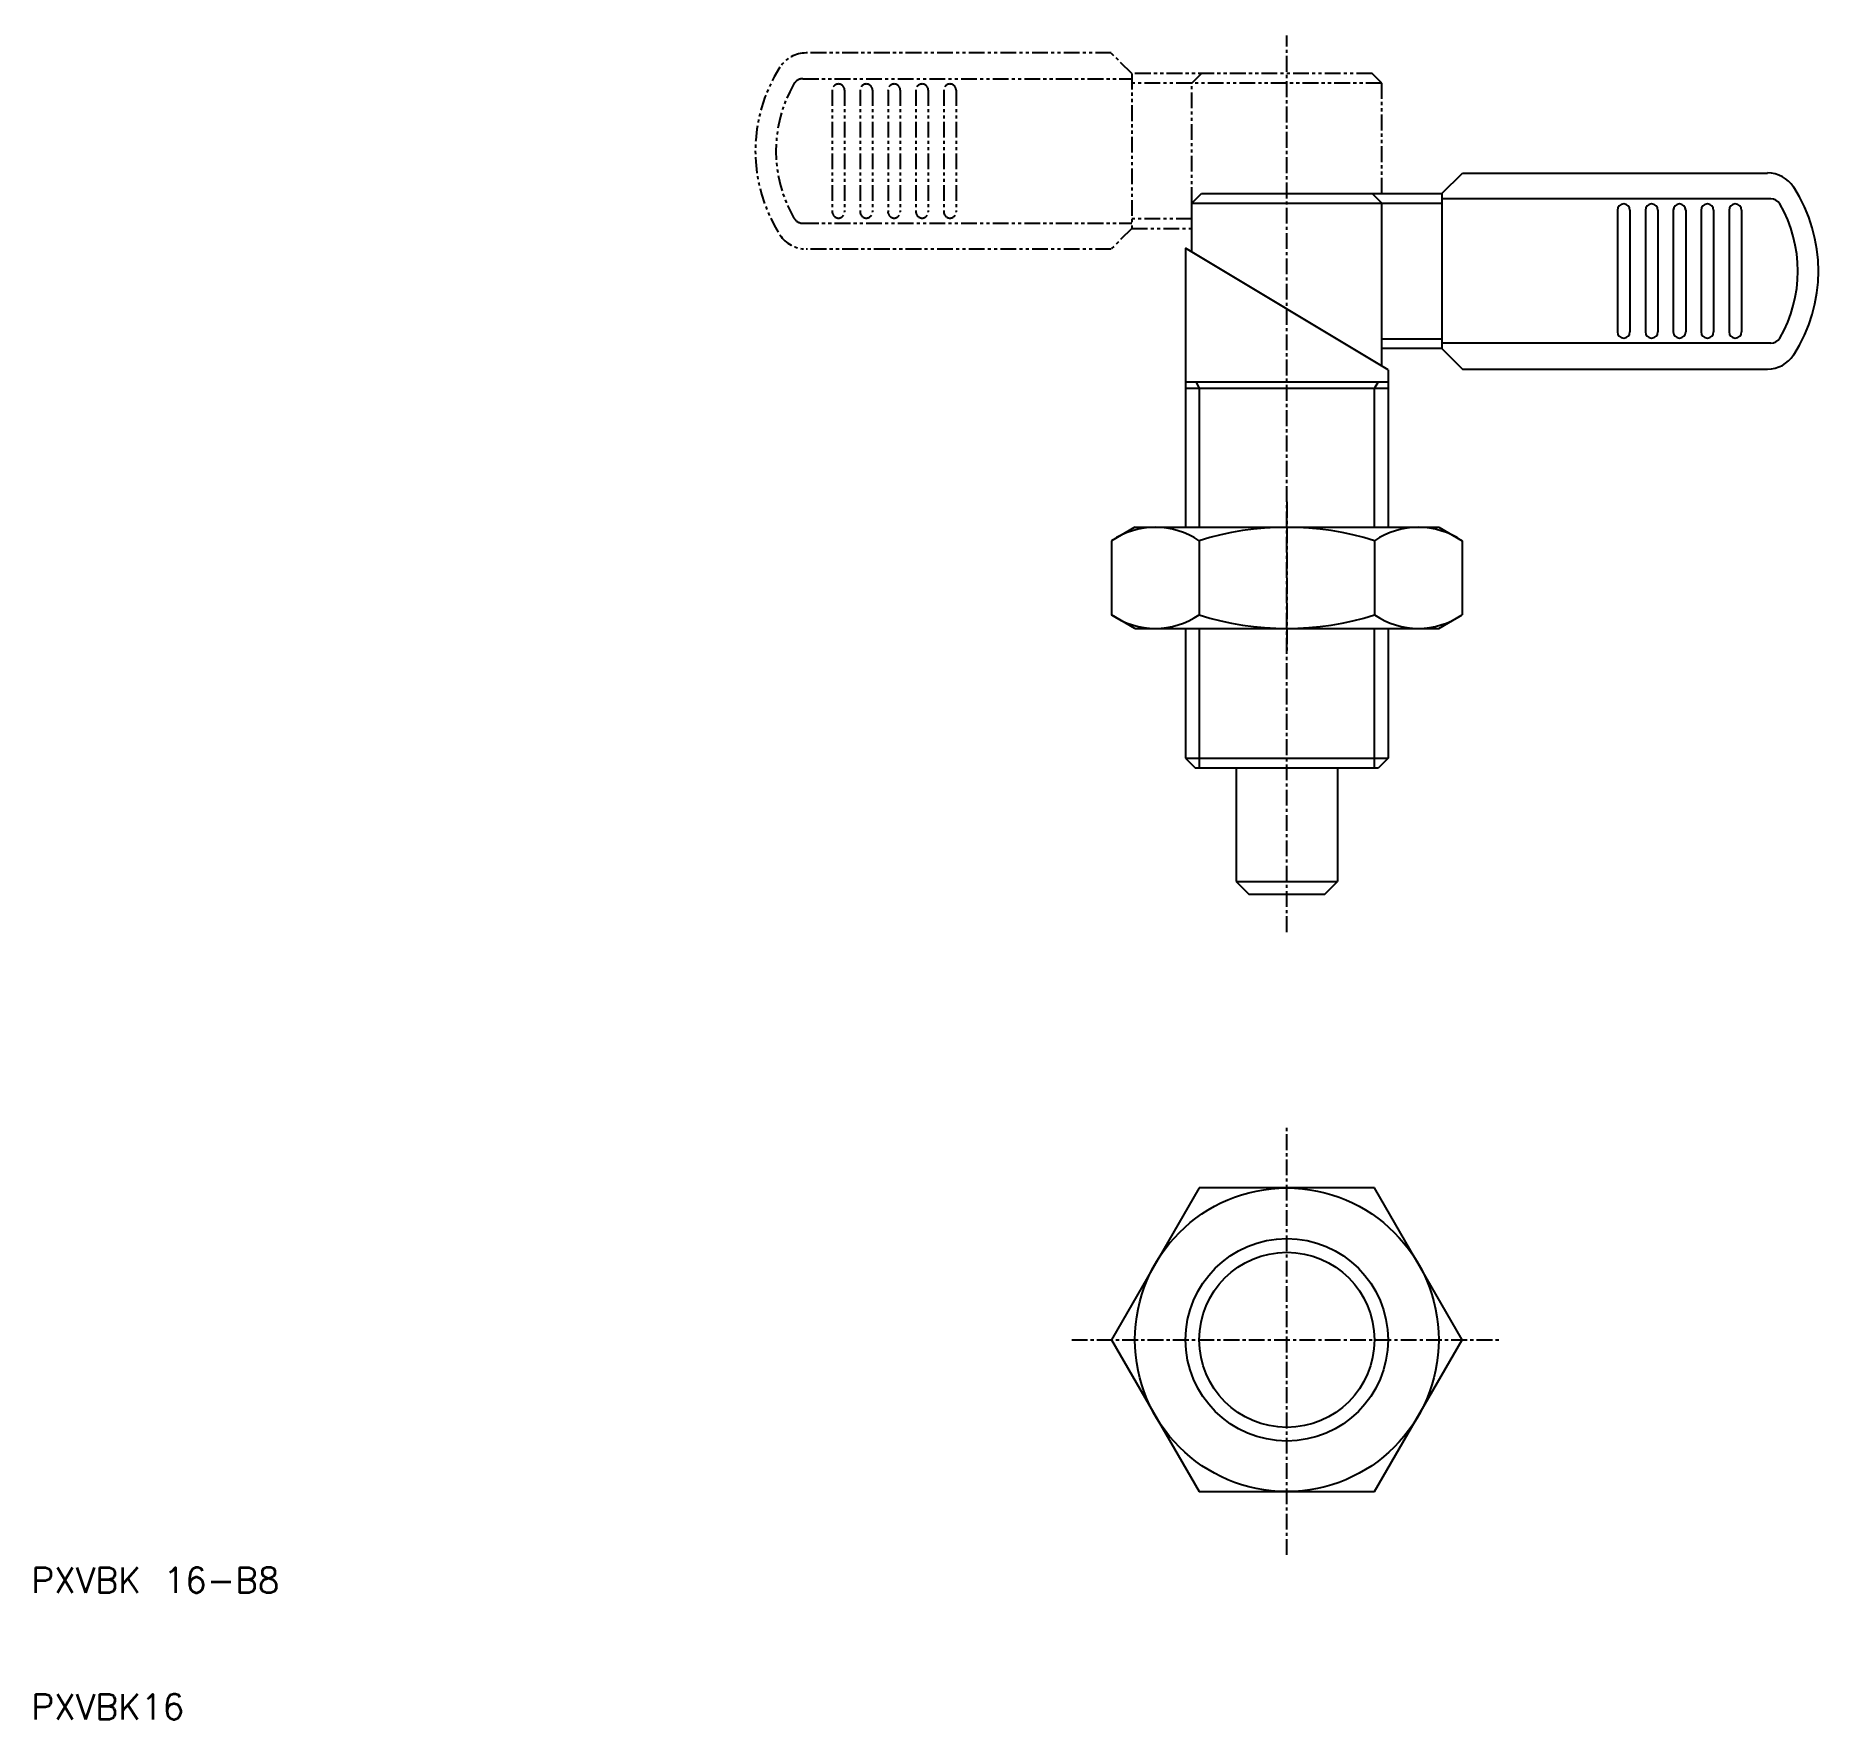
# Model space of a CAD drawing. Extents: x 10 to 151, y 10 to 143.
import ezdxf

# ---------------------------------------------------------------- set-up
doc = ezdxf.new("R2010")
doc.units = 0
doc.linetypes.add('CENTER', pattern=[2, 1.25, -0.25, 0.25, -0.25])
doc.linetypes.add('PHANTOM', pattern=[2.5, 1.25, -0.25, 0.25, -0.25, 0.25, -0.25])
doc.layers.get('0').update_dxf_attribs({"linetype": 'CONTINUOUS'})
doc.layers.add('CENTER', color=1, linetype='CENTER')
doc.styles.get("Standard").update_dxf_attribs({"font": 'txt.shx', "bigfont": 'bigfont.shx'})

msp = doc.modelspace()

# ---------------------------------------------------------------- linework, layer by layer
at = {"color": 3, "linetype": 'PHANTOM'}
for p, q in [((95.33, 141.71), (71.22, 141.71)), ((96.96, 140.08), (95.33, 141.71)), ((70.97, 139.67), (96.96, 139.67)), ((115.96, 140.08), (96.96, 140.08)), ((96.96, 140.08), (96.96, 127.84)), ((101.71, 139.33), (102.46, 140.08)), ((116.71, 139.33), (115.96, 140.08)), ((73.29, 138.77), (73.29, 129.15)), ((74.27, 138.77), (74.27, 129.15)), ((75.49, 138.77), (75.49, 129.15)), ((76.47, 138.77), (76.47, 129.15)), ((77.7, 138.77), (77.7, 129.15)), ((78.67, 138.77), (78.67, 129.15)), ((79.9, 138.77), (79.9, 129.15)), ((80.88, 138.77), (80.88, 129.15)), ((82.1, 138.77), (82.1, 129.15)), ((83.08, 138.77), (83.08, 129.15)), ((116.71, 139.33), (96.96, 139.33)), ((101.71, 129.84), (101.71, 139.33)), ((116.71, 130.59), (116.71, 139.33)), ((70.97, 128.25), (96.96, 128.25)), ((101.71, 128.59), (96.96, 128.59)), ((96.96, 127.84), (95.33, 126.21)), ((96.96, 127.84), (101.71, 127.84)), ((95.33, 126.21), (71.22, 126.21))]:
    msp.add_line(p, q, dxfattribs=at)
at = {"color": 7, "linetype": 'CONTINUOUS'}
for p, q in [((121.46, 130.59), (123.09, 132.22)), ((123.09, 132.22), (147.2, 132.22)), ((101.71, 129.84), (102.46, 130.59)), ((101.71, 129.84), (121.46, 129.84)), ((101.71, 125.97), (101.71, 129.84)), ((102.46, 130.59), (121.46, 130.59)), ((116.71, 129.84), (115.96, 130.59)), ((116.71, 116.97), (116.71, 129.84)), ((121.46, 130.59), (121.46, 118.36)), ((147.45, 130.18), (121.46, 130.18)), ((135.35, 129.29), (135.35, 119.66)), ((136.32, 129.29), (136.32, 119.66)), ((137.55, 129.29), (137.55, 119.66)), ((138.53, 129.29), (138.53, 119.66)), ((139.75, 129.29), (139.75, 119.66)), ((140.73, 129.29), (140.73, 119.66)), ((141.95, 129.29), (141.95, 119.66)), ((142.93, 129.29), (142.93, 119.66)), ((144.16, 129.29), (144.16, 119.66)), ((145.13, 129.29), (145.13, 119.66)), ((101.21, 126.27), (101.21, 104.22)), ((117.21, 116.67), (101.21, 126.27)), ((116.71, 119.11), (121.46, 119.11)), ((121.46, 118.36), (116.71, 118.36)), ((147.45, 118.76), (121.46, 118.76)), ((121.46, 118.36), (123.09, 116.72)), ((101.21, 115.72), (117.21, 115.72)), ((117.21, 116.67), (117.21, 104.22)), ((123.09, 116.72), (147.2, 116.72)), ((101.21, 115.22), (117.21, 115.22)), ((97.21, 104.22), (95.36, 103.15)), ((95.36, 103.15), (95.36, 97.3)), ((97.21, 104.22), (121.21, 104.22)), ((102.28, 103.15), (102.28, 97.3)), ((116.14, 103.15), (116.14, 97.3)), ((121.21, 104.22), (123.07, 103.15)), ((123.07, 103.15), (123.07, 97.3)), ((97.21, 96.22), (95.36, 97.3)), ((121.21, 96.22), (123.07, 97.3)), ((97.21, 96.22), (121.21, 96.22)), ((101.21, 96.22), (101.21, 85.97)), ((117.21, 96.22), (117.21, 85.97)), ((101.21, 85.97), (117.21, 85.97)), ((101.21, 85.97), (101.96, 85.22)), ((117.21, 85.97), (116.46, 85.22)), ((101.96, 85.22), (116.46, 85.22)), ((105.21, 85.22), (105.21, 76.22)), ((113.21, 85.22), (113.21, 76.22)), ((105.21, 76.22), (113.21, 76.22)), ((105.21, 76.22), (106.21, 75.22)), ((112.21, 75.22), (113.21, 76.22)), ((106.21, 75.22), (112.21, 75.22)), ((102.28, 52), (95.36, 40)), ((116.14, 52), (102.28, 52)), ((123.07, 40), (116.14, 52)), ((95.36, 40), (102.28, 28)), ((116.14, 28), (123.07, 40)), ((97.09, 37), (97.09, 37)), ((98.82, 34), (98.82, 34)), ((102.28, 28), (116.14, 28))]:
    msp.add_line(p, q, dxfattribs=at)
at = {"color": 3, "linetype": 'CONTINUOUS'}
for p, q in [((102.01, 115.72), (102.29, 115.22)), ((116.42, 115.72), (116.13, 115.22)), ((102.29, 115.22), (102.29, 104.22)), ((116.13, 104.22), (116.13, 115.22)), ((102.29, 96.22), (102.29, 85.22)), ((116.13, 85.22), (116.13, 96.22))]:
    msp.add_line(p, q, dxfattribs=at)
at = {"color": 7, "linetype": 'CONTINUOUS'}
for radius in [12, 6.92]:
    msp.add_circle((109.21, 40), radius, dxfattribs=at)
at = {"color": 3, "linetype": 'CONTINUOUS'}
msp.add_circle((109.21, 40), 8, dxfattribs=at)
at = {"color": 3, "linetype": 'PHANTOM'}
for centre, radius, start, end in [((71.22, 139.26), 2.45, 90, 147.2028), ((79.45, 133.96), 12.24, 147.2028, 212.7972), ((70.97, 138.86), 0.816, 90, 150), ((79.45, 133.96), 10.61, 150, 210), ((73.78, 138.77), 0.489, 0, 180), ((75.98, 138.77), 0.489, 0, 180), ((78.18, 138.77), 0.489, 0, 180), ((80.39, 138.77), 0.489, 0, 180), ((82.59, 138.77), 0.489, 0, 180), ((70.97, 129.07), 0.816, 210, 270), ((73.78, 129.15), 0.489, 180, 0), ((75.98, 129.15), 0.489, 180, 0), ((78.18, 129.15), 0.489, 180, 0), ((80.39, 129.15), 0.489, 180, 0), ((82.59, 129.15), 0.489, 180, 0), ((71.22, 128.66), 2.45, 212.7972, 270)]:
    msp.add_arc(centre, radius, start, end, dxfattribs=at)
at = {"color": 7, "linetype": 'CONTINUOUS'}
for centre, radius, start, end in [((147.2, 129.78), 2.45, 32.7972, 90), ((138.98, 124.47), 12.24, 327.2028, 32.7972), ((135.83, 129.29), 0.489, 0, 180), ((138.04, 129.29), 0.489, 0, 180), ((140.24, 129.29), 0.489, 0, 180), ((142.44, 129.29), 0.489, 0, 180), ((144.65, 129.29), 0.489, 0, 180), ((147.45, 129.37), 0.816, 30, 90), ((138.98, 124.47), 10.61, 330, 30), ((135.83, 119.66), 0.489, 180, 0), ((138.04, 119.66), 0.489, 180, 0), ((140.24, 119.66), 0.489, 180, 0), ((142.44, 119.66), 0.489, 180, 0), ((144.65, 119.66), 0.489, 180, 0), ((147.45, 119.58), 0.816, 270, 330), ((147.2, 119.17), 2.45, 270, 327.2028), ((98.82, 98.09), 6.13, 55.6158, 124.3842), ((109.21, 81.3), 22.93, 72.4121, 107.5879), ((119.6, 98.09), 6.13, 55.6158, 124.3842), ((98.82, 102.36), 6.13, 235.6158, 304.3842), ((109.21, 119.15), 22.93, 252.4121, 287.5879), ((119.6, 102.36), 6.13, 235.6158, 304.3842)]:
    msp.add_arc(centre, radius, start, end, dxfattribs=at)
at = {"layer": 'CENTER', "color": 1, "linetype": 'CENTER'}
for p, q in [((109.21, 72.22), (109.21, 143.08)), ((109.21, 106.22), (109.21, 94.22)), ((109.21, 23), (109.21, 57)), ((92.21, 40), (126.21, 40))]:
    msp.add_line(p, q, dxfattribs=at)

# ---------------------------------------------------------------- texts
for s, p in [('PXVBK 16-B8', (10, 20)), ('PXVBK16', (10, 10))]:
    msp.add_text(s, height=2).set_placement(p)

doc.saveas('drawing.dxf')
